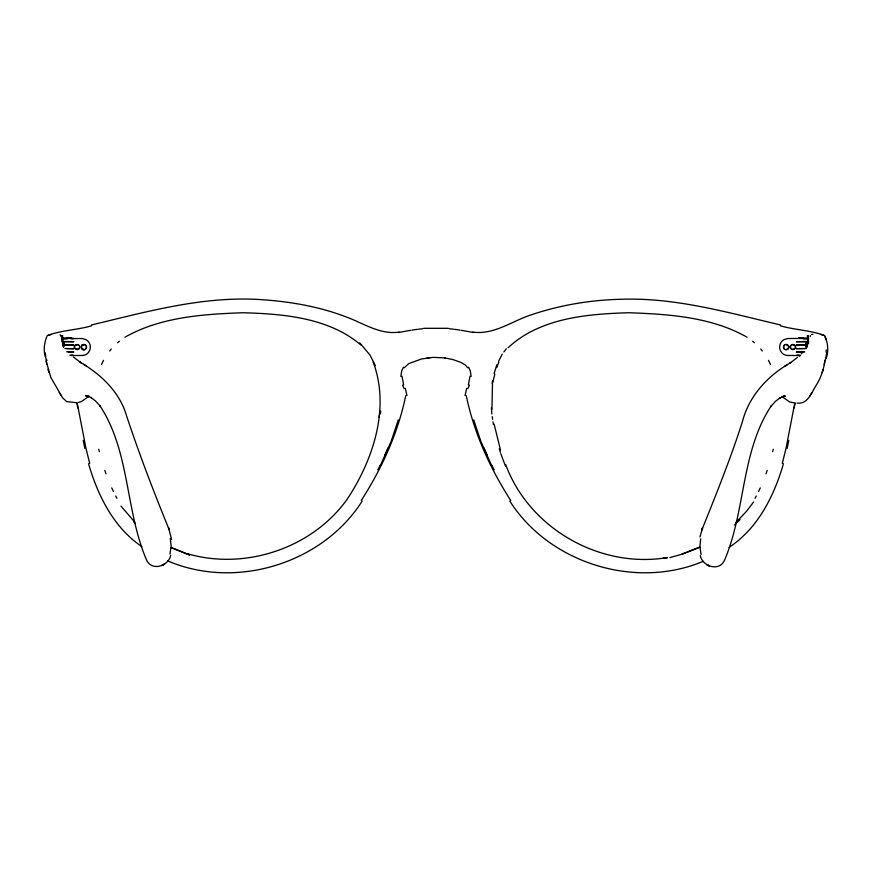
<?xml version="1.0" encoding="UTF-8"?>
<svg xmlns="http://www.w3.org/2000/svg" width="872" height="872" viewBox="0 0 872 872"><rect width="100%" height="100%" fill="white"/><g stroke="black" fill="none" stroke-linecap="round" stroke-linejoin="round"><path stroke-width="1.31" d="M61.847 339.502L61.847 335.567L62.631 335.6L62.893 342.74M62.686 344.778L62.664 342.129M63.536 343.851L63.416 346.958M806.48 346.893L806.382 342.031M806.556 344.778L806.469 343.263M806.578 346.958L806.469 343.851M808.039 344.004L808.148 335.567L807.101 336.047M63.296 345.628L63.318 341.606M806.458 344.037L806.567 342.925L806.48 343.764M806.556 343.971L806.48 341.922L806.491 342.696M63.525 345.672L63.525 346.424L63.514 342.696M63.514 344.462L63.427 343.688M63.525 343.764L63.438 342.925L63.449 344.778M806.469 347.666L806.491 346.751M806.48 347.492L806.469 345.672M806.578 347.939L806.491 346.108L806.382 347.1M63.525 343.263L63.525 341.922L63.514 346.893M63.438 344.996L63.351 341.715L73.575 341.791M400.858 376.432L401.665 370.938L403.376 367.243M470.008 376.235L468.329 384.89M826.634 352.975L825.86 358.174M826.274 349.879L826.155 352.135M465.048 395.528L466.684 388.378M806.48 347.209L806.469 346.424M380.486 413.677L380.661 411.072M806.676 338.728L803.101 338.587M405.731 395.67C398.014 433.046 381.871 468.417 361.27 500.452M187.099 553.622C244.629 570.669 311.838 548.433 346.936 499.591C373.053 460.231 390.416 408.336 373.194 362.087M61.487 338.194L61.847 335.567L61.967 341.944M379.146 417.263L379.658 413.502M492.168 383.429L492.538 381.01M700.739 538.831L699.867 546.472L701.088 554.418M797.03 403.082C808.126 404.564 811.625 392.062 816.53 384.748C821.141 377.336 823.757 368.878 825.01 360.289M824.236 364.66L824.77 361.651M169.92 554.069L171.152 546.123L170.28 538.493M787.22 448.317L788.779 440.425M810.208 336.614L810.415 335.622M794.163 408.02L795.253 403.006M806.567 344.996L806.644 341.715L796.43 341.791M772.657 451.652L773.202 449.222M699.954 536.945L702.538 527.854L701.829 530.002C716.25 494.152 730.736 458.28 742.497 421.394C749.201 395.561 768.145 375.352 790.915 362.512L789.967 363.123L797.542 357.389M494.838 374.099L492.473 383.549L491.972 409.208M782.315 463.403L786.075 448.077L794.795 403.006L789.563 401.894L781.879 396.531M822.176 372.562L823.059 369.641M170.749 555.311C168.46 566.288 151.401 571.738 146.376 559.573C125.252 510.251 130.07 451.456 99.888 405.698L100.422 406.352L95.451 400.935L90.721 397.316L91.604 397.828L86.186 395.768L88.028 395.986L85.783 395.877L87.919 395.943M783.438 463.73C774.129 495.961 757.899 528.356 729.134 547.344M494.086 373.608L496.844 364.703M398.286 419.879L391.136 441.417L380.312 465.659M806.687 338.598L802.698 338.598M765.998 473.834L767.175 470.433M496.811 367.613L498.806 362.087M469.485 385.108L467.872 388.574M387.942 448.121L384.988 454.803M758.596 491.448L760.275 487.862M101.49 364.474L103.539 360.31M377.816 469.943L380.039 465.517M498.642 361.161L502.239 354.087M755.087 498.315L756.264 496.048M809.848 395.986L811.788 392.847M362.196 501.073C322.498 563.617 235.549 590.224 167.577 560.816M404.216 367.788L408.805 363.58L421.481 358.97L433.013 357.367L444.993 357.902M753.637 501.967L746.465 511.352L735.63 522.753M503.885 351.939L506.349 348.735M784.517 345.029L783.939 345.748A2.736 2.681 -86.2 0 0 783.95 348.44L784.528 349.149M786.053 349.618L788.288 348.386A2.692 2.649 -86.2 0 0 788.277 345.726M787.874 349.127L788.462 348.408A2.736 2.681 -86.2 0 0 788.452 345.715L787.699 345.029A2.583 2.54 -86.2 0 0 784.397 345.04L783.83 345.759A2.583 2.54 -86.2 0 0 783.852 348.277M82.142 345.007L81.554 345.715A2.736 2.681 86.2 0 0 81.543 348.408L82.121 349.127A2.616 2.572 86.4 0 0 85.467 349.149L86.165 348.408A2.583 2.54 86.4 0 0 86.154 345.89M81.717 345.726L82.295 345.029M83.963 344.516L81.826 345.781A2.583 2.54 86.2 0 0 81.815 348.331L82.284 349.094A2.583 2.54 86.4 0 0 85.587 349.116M109.654 351.013L111.3 349.007M791.242 345.105L790.664 345.781A2.463 2.42 -86.7 0 0 790.686 348.331M78.6 349.04L79.243 348.277M740.11 519.57L734.398 525.042M801.259 353.901L802.36 352.735M824.999 360.507C829.228 353.345 828.106 342.969 824.759 335.567C810.688 330.237 794.861 329.998 780.331 325.812M508.125 347.732C540.15 317.811 587.434 313.942 629.192 312.743C669.173 314.214 711.541 317.005 747.032 337.213M117.633 342.729L119.355 341.29M787.362 364.692L784.528 366.425M124.969 337.213C160.459 317.005 202.827 314.214 242.808 312.743C283.346 313.865 328.657 317.604 360.823 344.952M792.168 344.625L790.741 345.835A2.496 2.453 -86.7 0 0 790.479 346.62M75.406 345.072L76.191 344.636M78.687 348.931L76.224 349.334L74.927 348.244M77.804 349.487L79.319 348.331A2.463 2.42 86.7 0 0 79.33 345.781L78.622 345.083M89.129 396.182L81.456 401.545L78.284 402.461M699.627 547.082L681.348 554.363L669.838 557.622M700.063 547.18L681.653 554.396M48.527 335.349L51.252 334.456M703.246 561.317C635.426 589.93 549.284 563.247 509.804 501.073M91.669 325.812C77.139 329.998 61.313 330.237 47.241 335.567C43.894 342.969 42.772 353.345 47.001 360.507M91.364 324.994C145.875 311.991 200.843 296.436 257.502 299.401C287.597 301.156 317.855 306.072 346.097 316.896C363.243 323.13 380.007 334.946 399.103 332.112M784.822 396.117L779.404 398.177L780.287 397.665L775.557 401.284L770.586 406.701L771.121 406.047C740.938 451.805 745.756 510.6 724.632 559.922C719.607 572.076 702.549 566.637 700.26 555.649M792.027 344.647L793.073 344.462M792.942 349.585L795.373 348.32A2.496 2.453 -86.7 0 0 795.362 345.737L793.803 344.636M410.57 330.314L398.308 332.537M77.085 344.495L74.643 345.737A2.496 2.453 86.7 0 0 74.327 346.576M77.107 344.593L74.829 345.748A2.463 2.42 86.7 0 0 74.807 348.299L76.169 349.432M76.9 349.639L77.946 349.443M411.867 330.117L417.557 329.3M799.057 337.649L802.491 337.693M796.474 345.105L807.407 345.007M806.284 348.517L796.212 348.647L804.594 348.593M796.485 352.059L804.006 351.972M799.112 356.016L799.984 355.994M667.309 557.568C600.241 568.893 529.108 528.596 505.64 464.416M811.549 334.456L812.977 334.27M69.346 337.769L70.839 337.638M73.477 355.318L69.902 355.166M427.008 357.902L430.288 357.52M418.593 329.169L422.833 328.744M796.398 344.93L805.684 344.832M796.419 351.896L804.605 351.776M667.08 557.873L663.461 558.211M423.792 328.308L448.208 328.308M63.264 344.898L73.608 344.93M73.542 348.767L66.664 348.593M73.586 351.95L66.675 351.776M802.643 338.227L799.341 338.227M802.545 338.391L787.874 338.532L784.244 339.557A8.437 8.317 -86 0 0 780.473 343.372M67.569 337.617L67.024 337.715L70.578 337.693M67.155 337.704L68.092 337.606M76.278 402.668L66.61 401.589L62.588 397.785L50.838 377.467L46.238 361.302M799.897 355.514L799.373 355.602M799.94 338.325L799.079 338.391M67.449 338.391L71.177 338.194L70.131 338.151M70.011 338.412L71.057 338.369L70.065 338.325M71.362 338.587L73.826 338.5L67.351 338.227M71.33 355.373L72.627 355.351M800.104 355.166L796.518 355.318M68.049 337.682L68.703 337.671M71.275 355.536L82.055 355.471A8.36 8.229 86 0 0 85.718 354.599A8.437 8.317 86 0 0 88.519 352.43M67.297 338.598L63.318 338.728M69.989 338.587L82.121 338.532L85.75 339.557A8.437 8.317 86 0 1 89.533 343.437A8.36 8.229 86 0 1 88.519 352.343M801.717 338.282L806.785 338.271M807.952 338.194L808.508 338.194L808.518 343.492M800.071 338.38L807.374 338.456M807.363 341.475L796.518 341.65M68.288 338.282L61.945 338.271L62.631 338.456M61.77 338.478L69.924 338.38M62.01 338.576L68.125 338.587M63.732 345.018L73.793 345.149M64.855 348.517L73.782 348.647M68.245 351.972L73.771 352.103M800.659 337.769C795.58 337.617 805.412 337.889 801.913 337.606M798.73 355.536L787.939 355.471A8.36 8.229 -86 0 1 784.309 354.642A8.437 8.317 -86 0 1 781.476 352.364A8.36 8.229 -86 0 1 780.495 343.47M69.4 337.682L70.054 337.682M797.379 355.351L798.665 355.373M805.521 344.92L806.742 344.898M449.167 328.744L453.407 329.169M472.897 332.112C494.533 335.088 512.9 320.362 532.672 314.367C561.361 304.775 591.674 299.913 621.889 299.238C676.073 297.537 728.458 312.721 780.636 324.994M454.443 329.3L460.133 330.117M73.793 341.617L62.631 341.475L62.304 339.393M792.91 344.495L793.967 344.614M792.899 344.593L795.068 345.803A2.365 2.322 -86.7 0 1 795.079 348.244L793.782 349.334L792.07 349.345M792.048 349.443L793.095 349.639M473.692 332.537L461.43 330.314M444.611 357.858L453.015 359.602L461.016 362.469L465.158 364.91L467.784 367.788M786.032 344.516L788.168 345.781M76.932 344.462L78.753 345.105L77.837 344.625M77.052 349.585L74.621 348.32A2.496 2.453 86.7 0 1 74.316 347.481M83.952 349.618L81.815 348.331M820.748 334.456L823.473 335.349M189.333 554.963L170.977 547.616M189.649 554.919L171.424 547.518M791.264 349.007L792.19 349.487M171.588 539.463L168.47 527.505L169.179 529.653C153.832 492.124 139.28 454.258 126.538 415.715C119.606 391.942 100.901 374.273 80.093 362.163L81.052 362.785L73.466 357.04M86.481 366.077L83.658 364.343M141.853 546.613C113.643 527.593 97.795 495.547 88.562 463.73M752.656 341.29L754.367 342.729M359.755 342.881L370 355.089L375.385 365.706M133.841 522.132L135.389 523.68M134.659 522.001L120.979 506.098M794.588 345.072L795.177 345.748M790.751 348.277L791.394 349.04M760.7 349.007L762.346 351.013M783.841 348.408L784.418 349.116A2.583 2.54 -86.4 0 0 787.721 349.094M85.489 345.029L86.175 345.759A2.736 2.681 86.2 0 1 86.056 348.44M60.146 334.674L60.8 336.265M510.73 500.452C490.129 468.417 473.987 433.046 466.269 395.67M59.22 392.498L61.171 395.637M468.624 367.243L470.335 370.938L471.142 376.432M115.736 496.048L116.913 498.315M404.128 388.574L402.515 385.108M491.961 465.517L494.184 469.943M768.461 360.31L770.51 364.474M491.688 465.659L480.864 441.417L473.714 419.879M111.725 487.862L113.404 491.448M825.01 336.897L825.904 339.666M487.012 454.803L484.058 448.121M405.317 388.378L406.952 395.528M500.757 453.625L505.618 466.509M403.671 384.89L401.992 376.235M104.825 470.433L106.003 473.834M47.96 369.292L48.832 372.224M500.506 450.007L494.13 424.13M499.318 448.84L500.397 452.426M89.685 463.403L85.925 448.077L77.205 403.006M98.798 449.222L99.343 451.652M76.747 403.006L77.837 408.02M83.222 440.425L84.78 448.317M45.998 359.94L46.772 364.311M492.233 416.631L492.626 419.279M493.018 421.917L493.421 424.566M808.508 338.194L808.148 335.567L808.159 343.437M45.715 356.91L45.366 352.975M491.405 407.475L491.83 413.982M63.438 342.99L63.536 344.037L63.438 343.361M806.578 343.688L806.48 344.462M806.687 341.606L806.698 345.628M63.602 346.042L63.602 346.664M806.491 343.459L806.556 346.511M63.503 346.108L63.503 346.751M82.142 345.149A2.616 2.572 86.4 0 1 85.489 345.181M82.393 345.094A2.583 2.54 86.2 0 1 85.696 345.116M790.806 348.364A2.496 2.453 -86.7 0 1 790.49 347.525M164.143 564.249L161.93 565.492L164.143 564.249M785.225 396.215L782.98 396.324L785.225 396.215M709.078 565.841L706.876 564.598L709.078 565.841"/></g></svg>
